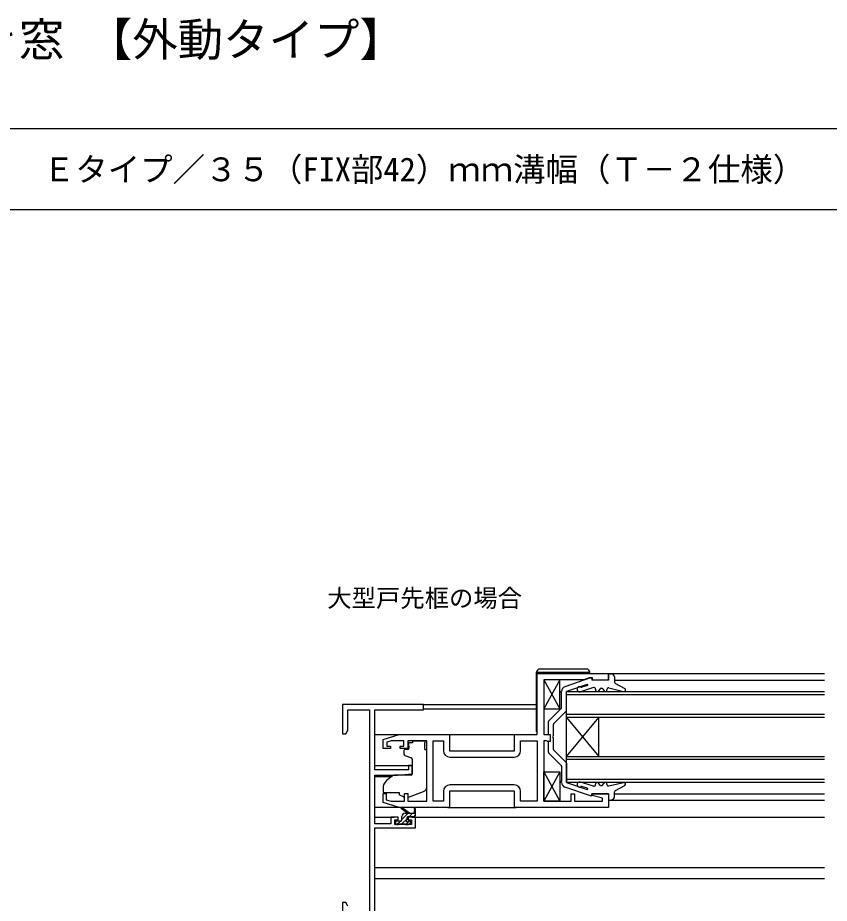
# Model space of a CAD drawing. Units: millimetres, scale not verified. Extents: x -437 to 438, y -281 to 278.
# Drawn here: x -186.9 to 63.2, y 5.6 to 278.3 of the extents above; entities that cross this region are included whole.
import ezdxf
from ezdxf.enums import TextEntityAlignment as Align

# ---------------------------------------------------------------- set-up
doc = ezdxf.new("R2010")
doc.units = ezdxf.units.MM
doc.header["$LTSCALE"] = 2
for name, color, linetype in [('0-1_USER1', 3, 'Continuous'), ('0-2_YKK_11', 7, 'Continuous'), ('0-3_YKK_12', 2, 'Continuous'), ('0-4_YKK_13', 4, 'Continuous'), ('0-7_YKK_ZWAK', 7, 'Continuous')]:
    doc.layers.add(name, color=color, linetype=linetype)
doc.styles.add('ＭＳ ゴシック', font='')
doc.styles.get('ＭＳ ゴシック').set_extended_font_data('MS Gothic')

msp = doc.modelspace()

# ---------------------------------------------------------------- linework, layer by layer
at = {"layer": '0-2_YKK_11'}
for p, q in [((-53.7, 50.6), (-33.9, 50.6)), ((-33.9, 42), (-53.7, 42))]:
    msp.add_line(p, q, dxfattribs=at)
for points in [[(-4.8, 35.1), (-33.8, 35.1), (-33.8, 40.1), (-53.8, 40.1), (-53.8, 35.1), (-69.3, 35.1), (-74.3, 36.6), (-74.3, 39.4), (-73.3, 39.4), (-73.3, 37.448), (-71.805, 37), (-67.7, 37), (-67.7, 39.4), (-66.7, 39.4), (-66.7, 37), (-60.8, 37), (-60.8, 55.6), (-66.7, 55.6), (-66.7, 53.2), (-69, 53.2), (-69, 54), (-67.9, 54), (-67.9, 55.6), (-71.805, 55.6), (-73.1, 55.212), (-73.1, 54), (-72, 54), (-72, 53.2), (-74.3, 53.2), (-74.3, 56), (-69.3, 57.5), (-53.8, 57.5), (-53.8, 52.5), (-33.8, 52.5), (-33.8, 57.5), (-26.8, 57.5), (-26.8, 76.3), (-4.8, 76.3), (-4.8, 74.3), (-9.8, 74.3)], [(-9.8, 74.3), (-9.8, 75), (-10.8, 75), (-12.448, 74.4), (-24.8, 74.4), (-24.8, 57.5), (-22.8, 57.5), (-22.8, 55.4), (-23.6, 55.4), (-23.773, 55.5), (-23.946, 55.6), (-24.8, 55.6), (-24.8, 37), (-16.3, 37), (-16.3, 39.3), (-15.3, 39.3), (-15.3, 37), (-6.7, 37), (-6.7, 37.939), (-9.829, 38.778), (-9.761, 39.3), (-4.8, 39.3), (-4.8, 35.1)], [(-76.8, 65.17), (-61.8, 65.17), (-61.8, 66.8), (-86.8, 66.8), (-86.8, 57.8), (-85.8, 57.8), (-85.17, 58.891), (-85.17, 65.17), (-78.43, 65.17)], [(-78.43, 65.17), (-78.43, -1.57)], [(-76.8, -1.57), (-76.8, 28.8), (-64.3, 28.8), (-64.3, 32.1), (-66.6, 32.1), (-66.6, 31.3), (-65.5, 31.3), (-65.5, 29.8), (-70.7, 29.8), (-70.7, 31.3), (-69.6, 31.3), (-69.6, 32.1), (-71.9, 32.1), (-71.9, 30), (-76.8, 30), (-76.8, 45), (-69.8, 45), (-65.3, 45.394), (-65.3, 48), (-66.5, 48), (-66.5, 46.7), (-76.8, 46.7), (-76.8, 65.17)], [(-55.7, 40), (-55.7, 37), (-58.9, 37), (-58.9, 55.6), (-55.7, 55.6), (-55.7, 52.6)], [(-31.9, 52.6), (-31.9, 55.6), (-26.8, 55.6), (-26.8, 37), (-31.9, 37), (-31.9, 40)], [(-85.17, 4.709), (-85.8, 5.8), (-86.8, 5.8), (-86.8, 2.258)]]:
    msp.add_lwpolyline(points, dxfattribs=at)
for centre, start, end in [((-53.7, 52.6), 180.00001, 269.99999), ((-33.9, 52.6), 270.00001, 359.99999), ((-53.7, 40), 90.00001, 179.99999), ((-33.9, 40), 0.00001, 89.99999)]:
    msp.add_arc(centre, 2, start, end, dxfattribs=at)
at = {"layer": '0-3_YKK_12'}
for p, q in [((-5.1, 76.3), (61.7, 76.3)), ((-2.99, 74.3), (61.7, 74.3)), ((61.7, 69.8), (-17.8, 69.8)), ((-62.1, 66.8), (-27, 66.8)), ((-61.8, 65.4), (-27, 65.4)), ((-17.8, 63.8), (61.7, 63.8)), ((-17.8, 50.8), (-17.8, 62.8)), ((-17.8, 50.8), (-7.8, 62.8)), ((-17.8, 62.8), (-7.8, 50.8)), ((-7.8, 50.8), (-7.8, 62.8)), ((-76.8, 57.5), (-69.227, 57.5)), ((-54.3, 57.5), (-33.3, 57.5)), ((61.7, 49.8), (-17.8, 49.8)), ((-76.8, 48), (-65.3, 48)), ((-76.8, 44.6), (-71.677, 44.6)), ((-17.8, 43.8), (61.7, 43.8)), ((-2.99, 39.3), (61.7, 39.3)), ((-4.8, 37.3), (61.7, 37.3)), ((-76.8, 32.1), (-70.9, 32.1)), ((-65.3, 32.1), (61.7, 32.1)), ((-76.8, 16.6), (61.7, 16.6)), ((-76.8, 13.2), (61.7, 13.2))]:
    msp.add_line(p, q, dxfattribs=at)
for points in [[(61.7, 62.8), (-17.8, 62.8), (-17.8, 70.8), (61.7, 70.8)], [(61.7, 42.8), (-17.8, 42.8), (-17.8, 50.8), (61.7, 50.8)]]:
    msp.add_lwpolyline(points, dxfattribs=at)
at = {"layer": '0-4_YKK_13'}
for p, q in [((-27, 76.7), (-10.6, 76.7)), ((-27, 58.5), (-27, 76.7)), ((-11.6, 77.7), (-26, 77.7)), ((-10.6, 76.3), (-10.6, 76.7)), ((-24.8, 74.4), (-19.8, 65.4)), ((-19.8, 74.4), (-24.8, 65.4)), ((-10.398, 74.984), (-18.291, 72.247)), ((-10, 74.7), (-10, 74.3)), ((-4.8, 74.3), (-10, 74.3)), ((-4.8, 74.3), (-4.8, 75.977)), ((-4.465, 76.275), (-3.916, 76.209)), ((-3.035, 75.263), (-2.962, 73.711)), ((-11.449, 72.949), (-17.8, 70.828)), ((-9.452, 71.977), (-13.498, 70.687)), ((-11.346, 72.633), (-13.054, 72.088)), ((-8.8, 71.501), (-8.8, 71.3)), ((-7.3, 71.8), (-7.9, 71)), ((-7.3, 71.8), (-6.8, 71.8)), ((-6.8, 71.8), (-6.2, 71)), ((-5.3, 71.423), (-5.3, 71.3)), ((-4.682, 71.909), (-0.173, 70.816)), ((-2.7, 73.295), (0.182, 71.742)), ((-19.5, 70.53), (-19.5, 70.83)), ((-19.3, 70.83), (-19.5, 70.83)), ((-19.3, 70.53), (-19.5, 70.53)), ((-19.3, 70.83), (-19.3, 70.83)), ((-19.3, 70.83), (-19.3, 70.83)), ((-19.3, 65.791), (-19.3, 70.53)), ((-17.8, 64.925), (-17.8, 70.828)), ((-19.388, 65.579), (-23.212, 61.754)), ((-17.888, 64.713), (-21.712, 60.888)), ((-23.3, 57.5), (-23.3, 61.542)), ((-21.8, 57.1), (-21.8, 60.676)), ((-65.2, 54.93), (-66.37, 54.93)), ((-66.37, 53.93), (-66.37, 54.93)), ((-65.2, 55.6), (-61.4, 55.6)), ((-65.2, 55.6), (-65.2, 54.93)), ((-61.4, 55.6), (-61.4, 54.93)), ((-61.4, 53.93), (-61.4, 54.93)), ((-23.3, 52.059), (-23.3, 55.4)), ((-21.8, 52.925), (-21.8, 56.5)), ((-67.9, 52.63), (-67.9, 51.58)), ((-66.67, 52.93), (-67.6, 52.93)), ((-66.37, 53.93), (-66.37, 53.23)), ((-61.4, 52.93), (-61.4, 53.93)), ((-61.4, 52.93), (-60.8, 52.93)), ((-60.8, 41.375), (-60.8, 52.93)), ((-19.388, 48.022), (-23.212, 51.846)), ((-17.888, 48.888), (-21.712, 52.713)), ((-67.571, 51.11), (-65.571, 50.382)), ((-65.3, 49.934), (-65.3, 45.327)), ((-19.3, 47.81), (-19.3, 43.071)), ((-17.8, 48.676), (-17.8, 42.773)), ((-71.537, 44.747), (-73.228, 43.328)), ((-65.517, 45.028), (-70.903, 44.981)), ((-24.8, 46), (-19.8, 37)), ((-19.8, 46), (-24.8, 37)), ((-74.3, 41.03), (-74.3, 39.73)), ((-19.5, 43.071), (-19.5, 42.771)), ((-19.3, 43.071), (-19.5, 43.071)), ((-19.3, 42.771), (-19.5, 42.771)), ((-19.3, 42.771), (-19.3, 42.771)), ((-19.3, 42.771), (-19.3, 42.771)), ((-10.398, 38.617), (-18.291, 41.354)), ((-17.8, 42.773), (-11.384, 40.631)), ((-9.452, 41.624), (-13.498, 42.914)), ((-11.346, 40.968), (-13.054, 41.513)), ((-8.8, 42.1), (-8.8, 42.3)), ((-7.3, 41.8), (-7.9, 42.6)), ((-7.3, 41.8), (-6.8, 41.8)), ((-6.8, 41.8), (-6.2, 42.6)), ((-5.3, 42.178), (-5.3, 42.3)), ((-4.682, 41.692), (-0.173, 42.785)), ((-2.7, 40.306), (0.182, 41.859)), ((-69.3, 39.43), (-69.3, 38.933)), ((-67.994, 38.324), (-69.3, 38.933)), ((-66.428, 38.289), (-61.791, 39.964)), ((-4.8, 39.3), (-10, 39.3)), ((-10, 38.9), (-10, 39.3)), ((-4.8, 39.3), (-4.8, 37.624)), ((-3.035, 38.338), (-2.962, 39.89)), ((-4.465, 37.326), (-3.916, 37.391)), ((-69.227, 35.1), (-76.8, 35.1)), ((-66.8, 33.3), (-68.619, 34.701)), ((-68.5, 31.333), (-66.533, 33.3)), ((-66.2, 33.3), (-68.418, 34.983)), ((-68.344, 32.836), (-68.036, 33.144)), ((-67.5, 33.3), (-64.3, 33.3)), ((-66.186, 32.3), (-65.186, 33.3)), ((-64.839, 32.3), (-64.3, 32.839)), ((-64.6, 34.426), (-64.799, 33.3)), ((-64.3, 32.6), (-64.3, 34.599)), ((-54.3, 35.1), (-33.3, 35.1)), ((-70.5, 30.6), (-70.5, 30.1)), ((-70.484, 30.696), (-70.296, 30.884)), ((-68.8, 30.9), (-70.2, 30.9)), ((-70.033, 29.8), (-68.933, 30.9)), ((-68.5, 31.2), (-68.5, 32.3)), ((-68.486, 30), (-66.9, 31.586)), ((-67.308, 29.831), (-66.239, 30.9)), ((-66.9, 31.361), (-66.9, 32)), ((-66.6, 32.3), (-64.6, 32.3)), ((-66.1, 30.9), (-66.439, 30.9)), ((-66.388, 29.888), (-65.888, 30.388)), ((-70.2, 29.8), (-69.7, 29.8)), ((-69.5, 30), (-67.4, 30)), ((-67.2, 29.8), (-66.6, 29.8))]:
    msp.add_line(p, q, dxfattribs=at)
for points in [[(-19.8, 74.4), (-24.8, 74.4), (-24.8, 65.4), (-19.8, 65.4)], [(-19.8, 37), (-24.8, 37), (-24.8, 46), (-19.8, 46)]]:
    msp.add_lwpolyline(points, close=True, dxfattribs=at)
msp.add_lwpolyline([(-74.3, 39.73), (-69.3, 39.73), (-69.3, 39.43)], dxfattribs=at)
for centre, radius, start, end in [((-26, 76.7), 1, 90, 180), ((-11.6, 76.7), 1, 0, 90), ((-10.3, 74.7), 0.3, 0, 109.12451), ((-4.5, 75.977), 0.3, 83.21997, 180), ((-4.034, 75.216), 1, 2.68232, 83.21997), ((-2.463, 73.735), 0.5, 182.68232, 241.68758), ((-17.8, 70.83), 1.5, 109.12451, 180), ((-13.741, 71.449), 0.8, 57.20165, 287.68045), ((-13.146, 72.374), 0.3, 237.20165, 287.68045), ((-11.396, 72.791), 0.166, 287.68045, 108.46873), ((-9.3, 71.501), 0.5, 0, 107.68045), ((-8.3, 71.3), 0.5, 180, 323.1301), ((-5.8, 71.3), 0.5, 216.8699, 360), ((-4.8, 71.423), 0.5, 76.37961, 180), ((-0.055, 71.302), 0.5, 256.37961, 61.68758), ((-19.6, 65.791), 0.3, 315, 0), ((-18.1, 64.925), 0.3, 315, 359.99985), ((-23, 61.542), 0.3, 135, 180), ((-21.5, 60.676), 0.3, 135, 180), ((-26.5, 58.5), 0.5, 180, 233.1301), ((-21.8, 56.8), 0.3, 90, 270), ((-67.6, 52.63), 0.3, 90, 180), ((-66.67, 53.23), 0.3, 270, 0), ((-23, 52.059), 0.3, 180, 225), ((-21.5, 52.925), 0.3, 180, 225), ((-67.4, 51.58), 0.5, 180, 250), ((-65.8, 49.934), 0.5, 0, 70), ((-19.6, 47.81), 0.3, 360, 45), ((-18.1, 48.676), 0.3, 0.00015, 45), ((-70.894, 43.981), 1, 90.5, 130), ((-65.6, 45.327), 0.3, 270.5, 0), ((-71.3, 41.03), 3, 130, 180), ((-62.3, 41.375), 1.5, 289.85326, 0), ((-17.8, 42.771), 1.5, 180, 250.87549), ((-13.741, 42.151), 0.8, 72.31955, 302.79835), ((-13.146, 41.227), 0.3, 72.31955, 122.79835), ((-11.396, 40.81), 0.166, 251.53127, 72.31955), ((-9.3, 42.1), 0.5, 252.31955, 0), ((-8.3, 42.3), 0.5, 36.8699, 180), ((-5.8, 42.3), 0.5, 0, 143.1301), ((-4.8, 42.178), 0.5, 180, 283.62039), ((-0.055, 42.299), 0.5, 298.31242, 103.62039), ((-67.571, 39.23), 1, 245, 262.59308), ((-66.768, 39.23), 1, 273.88684, 289.85326), ((-10.3, 38.9), 0.3, 250.87549, 0), ((-4.034, 38.385), 1, 276.78003, 357.31769), ((-2.463, 39.866), 0.5, 118.31242, 177.31769), ((-4.5, 37.624), 0.3, 180, 276.78003), ((-68.6, 34.9), 0.2, 24.41711, 264.41711), ((-67.5, 32.3), 1, 90, 180), ((-64.5, 34.599), 0.2, 360, 240), ((-70.2, 30.6), 0.3, 90, 180), ((-70.2, 30.1), 0.3, 180, 270), ((-68.8, 31.2), 0.3, 270, 360), ((-66.9, 30.9), 0.25, 123.05573, 326.94427), ((-67.2, 31.361), 0.3, 303.05573, 360), ((-66.6, 32), 0.3, 90, 180), ((-66.439, 30.6), 0.3, 90, 146.94427), ((-66.1, 30.6), 0.3, 315, 90), ((-64.6, 32.6), 0.3, 270, 360), ((-69.7, 30), 0.2, 270, 360), ((-67.2, 30), 0.2, 180, 270), ((-66.6, 30.1), 0.3, 270, 315)]:
    msp.add_arc(centre, radius, start, end, dxfattribs=at)
at = {"layer": '0-7_YKK_ZWAK'}
for p, q in [((438.2, 244.1), (-436.8, 244.1)), ((438.2, 219.1), (-436.8, 219.1))]:
    msp.add_line(p, q, dxfattribs=at)

# ---------------------------------------------------------------- texts
at = {"layer": '0-1_USER1', "style": 'ＭＳ ゴシック'}
for s, height, p in [('EXIMA31 1000Pa ガスケット仕様 片引き窓 【外動タイプ】', 10.26, (-438.152, 263.384)), ('片引き窓 【外動タイプ】 Ｅタイプ／３５（FIX部42）ｍｍ溝幅（Ｔ－２仕様）', 7.331, (-299.107, 225.731)), ('大型戸先框の場合', 5.499, (-91.482, 95.165))]:
    msp.add_text(s, height=height, dxfattribs=at).set_placement(p, align=Align.BOTTOM_LEFT)

doc.saveas('drawing.dxf')
